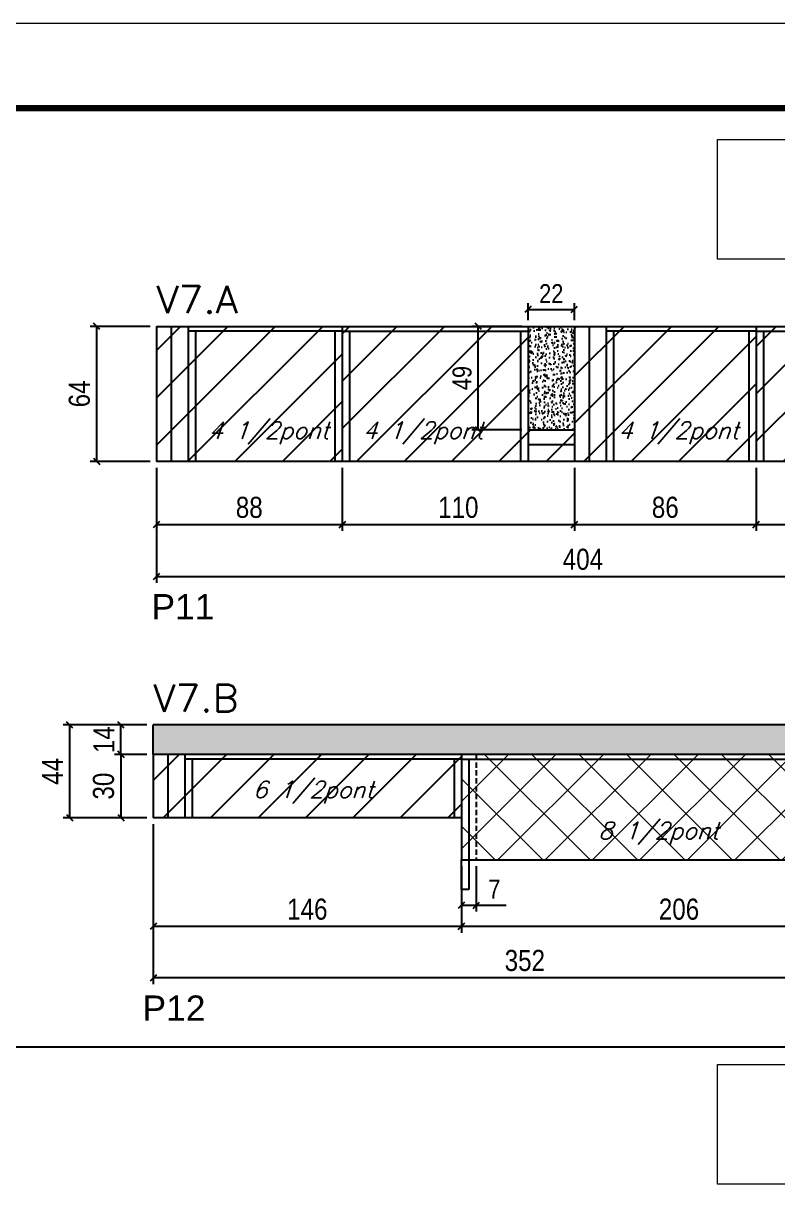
# Model space of a CAD drawing. Extents: x -10448 to -1189, y -11772 to 17235.
# Drawn here: x -8284 to -7927, y 4798 to 5358 of the extents above; entities that cross this region are included whole.
import ezdxf

# ---------------------------------------------------------------- set-up
doc = ezdxf.new("R2010")
doc.units = 0
doc.linetypes.add('DASHED', pattern=[0.75, 0.5, -0.25])
doc.linetypes.add('HIDDEN', pattern=[0.375, 0.25, -0.125])
for name, color, linetype in [('5', 5, 'Continuous'), ('COTA', 241, 'Continuous'), ('Painéis', 200, 'Continuous'), ('Reaproveitamento', 251, 'Continuous'), ('SARR_2.2x7', 40, 'Continuous'), ('SARR_3.5x7', 81, 'Continuous'), ('texto', 7, 'Continuous')]:
    doc.layers.add(name, color=color, linetype=linetype)
for name, color, linetype, lineweight in [('Folhas', 255, 'Continuous', 9), ('Hachura', 251, 'Continuous', 9), ('SARRAFO DE PRESSAO', 251, 'DASHED', 9), ('Texto Seção', 7, 'Continuous', 15)]:
    doc.layers.add(name, color=color, linetype=linetype, lineweight=lineweight)
doc.styles.add('COTA TECNICA', font='techl___.ttf', dxfattribs={"height": 10})
doc.styles.add('COTA TECNICA-50', font='techl___.ttf', dxfattribs={"height": 9})
doc.styles.add('REGUA-120', font='ROMANS.shx', dxfattribs={"height": 15})
doc.styles.add('Romans', font='romans.shx')
doc.styles.get("Standard").update_dxf_attribs({"font": 'arial.ttf'})
doc.dimstyles.new('COTA PAINEL-50', dxfattribs={"dimtxt": 9, "dimasz": 3, "dimexe": 3, "dimexo": 3, "dimgap": 3, "dimtad": 1, "dimdec": 1, "dimzin": 12, "dimdsep": 46, "dimtxsty": 'COTA TECNICA-50', "dimblk1": 'OBLIQUE', "dimblk2": 'OBLIQUE', "dimsah": 1, "dimcen": 0.9, "dimclrd": 4, "dimclre": 4, "dimclrt": 240, "dimadec": 1, "dimazin": 3, "dimtfac": 1, "dimtdec": 1, "dimtmove": 0, "dimatfit": 3, "dimfxl": 1, "dimtolj": 1, "dimtzin": 12, "dimarcsym": 0})
doc.dimstyles.new('PAINEL', dxfattribs={"dimtxt": 10, "dimasz": 3, "dimexe": 3, "dimexo": 3, "dimgap": 3, "dimtad": 1, "dimdec": 1, "dimzin": 12, "dimdsep": 46, "dimtxsty": 'COTA TECNICA', "dimblk1": 'OBLIQUE', "dimblk2": 'OBLIQUE', "dimsah": 1, "dimcen": 0.9, "dimclrd": 4, "dimclre": 4, "dimclrt": 240, "dimadec": 1, "dimazin": 3, "dimtfac": 1, "dimtdec": 1, "dimtmove": 0, "dimatfit": 3, "dimfxl": 1, "dimtolj": 1, "dimtzin": 12, "dimarcsym": 0})
pattern_1 = [(45, (-139443.515, -18470.738), (-11.2253202, 11.2253202), [])]

# ---------------------------------------------------------------- blocks, each defined once
blk = doc.blocks.new('9999999999')
at = {"layer": 'Folhas'}
blk.add_lwpolyline([(98138.98, 34190.21), (99623.98, 34190.21), (99623.98, 35240.21), (98138.98, 35240.21)], close=True, dxfattribs=at)
at = {"layer": 'Folhas', "color": 30, "const_width": 3}
blk.add_lwpolyline([(98213.98, 34230.21), (99583.98, 34230.21), (99583.98, 35200.21), (98213.98, 35200.21)], close=True, dxfattribs=at)
blk = doc.blocks.new('_Oblique')
at = {"color": 0, "linetype": 'ByBlock', "lineweight": -2}
blk.add_line((-0.5, -0.5), (0.5, 0.5), dxfattribs=at)
blk = doc.blocks.new('*D1884')
at = {"layer": 'COTA', "color": 4, "linetype": 'ByBlock', "lineweight": -2, "transparency": 16777216}
for p, q in [((-8220.85, 5148.04), (-8220.85, 5118.13)), ((-8132.85, 5148.04), (-8132.85, 5118.13)), ((-8220.85, 5121.13), (-8132.85, 5121.13))]:
    blk.add_line(p, q, dxfattribs=at)
at = {"layer": 'Defpoints', "color": 0, "linetype": 'ByBlock', "transparency": 16777216}
for p in [(-8220.85, 5151.04), (-8132.85, 5151.04), (-8132.85, 5121.13)]:
    blk.add_point(p, dxfattribs=at)
at = {"layer": 'COTA', "color": 4, "linetype": 'ByBlock', "lineweight": -2, "transparency": 16777216, "xscale": 3, "yscale": 3, "zscale": 3, "rotation": 180}
blk.add_blockref('_Oblique', (-8220.85, 5121.13), dxfattribs=at)
at = {"layer": 'COTA', "color": 4, "linetype": 'ByBlock', "lineweight": -2, "transparency": 16777216, "xscale": 3, "yscale": 3, "zscale": 3}
blk.add_blockref('_Oblique', (-8132.85, 5121.13), dxfattribs=at)
at = {"layer": 'COTA', "color": 240, "linetype": 'ByBlock', "transparency": 16777216, "insert": (-8176.85, 5129.22), "char_height": 10, "attachment_point": 5, "style": 'COTA TECNICA'}
blk.add_mtext('\\A1;88', dxfattribs=at)
blk = doc.blocks.new('*D1885')
at = {"layer": 'COTA', "color": 4, "linetype": 'ByBlock', "lineweight": -2, "transparency": 16777216}
for p, q in [((-8132.85, 5148.04), (-8132.85, 5118.13)), ((-8022.85, 5148.04), (-8022.85, 5118.13)), ((-8132.85, 5121.13), (-8022.85, 5121.13))]:
    blk.add_line(p, q, dxfattribs=at)
at = {"layer": 'Defpoints', "color": 0, "linetype": 'ByBlock', "transparency": 16777216}
for p in [(-8132.85, 5151.04), (-8022.85, 5151.04), (-8022.85, 5121.13)]:
    blk.add_point(p, dxfattribs=at)
at = {"layer": 'COTA', "color": 4, "linetype": 'ByBlock', "lineweight": -2, "transparency": 16777216, "xscale": 3, "yscale": 3, "zscale": 3, "rotation": 180}
blk.add_blockref('_Oblique', (-8132.85, 5121.13), dxfattribs=at)
at = {"layer": 'COTA', "color": 4, "linetype": 'ByBlock', "lineweight": -2, "transparency": 16777216, "xscale": 3, "yscale": 3, "zscale": 3}
blk.add_blockref('_Oblique', (-8022.85, 5121.13), dxfattribs=at)
at = {"layer": 'COTA', "color": 240, "linetype": 'ByBlock', "transparency": 16777216, "insert": (-8077.85, 5129.23), "char_height": 10, "attachment_point": 5, "style": 'COTA TECNICA'}
blk.add_mtext('\\A1;110', dxfattribs=at)
blk = doc.blocks.new('*D809')
at = {"layer": 'COTA', "color": 4, "linetype": 'ByBlock', "lineweight": -2, "transparency": 16777216}
for p, q in [((-8220.85, 5148.04), (-8220.85, 5093.51)), ((-7816.85, 5148.04), (-7816.85, 5093.51)), ((-8220.85, 5096.51), (-7816.85, 5096.51))]:
    blk.add_line(p, q, dxfattribs=at)
at = {"layer": 'Defpoints', "color": 0, "linetype": 'ByBlock', "transparency": 16777216}
for p in [(-8220.85, 5151.04), (-7816.85, 5151.04), (-7816.85, 5096.51)]:
    blk.add_point(p, dxfattribs=at)
at = {"layer": 'COTA', "color": 4, "linetype": 'ByBlock', "lineweight": -2, "transparency": 16777216, "xscale": 3, "yscale": 3, "zscale": 3, "rotation": 180}
blk.add_blockref('_Oblique', (-8220.85, 5096.51), dxfattribs=at)
at = {"layer": 'COTA', "color": 4, "linetype": 'ByBlock', "lineweight": -2, "transparency": 16777216, "xscale": 3, "yscale": 3, "zscale": 3}
blk.add_blockref('_Oblique', (-7816.85, 5096.51), dxfattribs=at)
at = {"layer": 'COTA', "color": 240, "linetype": 'ByBlock', "transparency": 16777216, "insert": (-8018.85, 5104.61), "char_height": 10, "attachment_point": 5, "style": 'COTA TECNICA'}
blk.add_mtext('\\A1;404', dxfattribs=at)
blk = doc.blocks.new('*D1890')
at = {"layer": 'COTA', "color": 4, "linetype": 'ByBlock', "lineweight": -2, "transparency": 16777216}
for p, q in [((-8223.85, 5215.04), (-8252.15, 5215.04)), ((-8249.15, 5215.04), (-8249.15, 5151.04)), ((-8223.85, 5151.04), (-8252.15, 5151.04))]:
    blk.add_line(p, q, dxfattribs=at)
at = {"layer": 'Defpoints', "color": 0, "linetype": 'ByBlock', "transparency": 16777216}
for p in [(-8220.85, 5215.04), (-8249.15, 5151.04), (-8220.85, 5151.04)]:
    blk.add_point(p, dxfattribs=at)
at = {"layer": 'COTA', "color": 4, "linetype": 'ByBlock', "lineweight": -2, "transparency": 16777216, "xscale": 3, "yscale": 3, "zscale": 3}
for p, rotation in [((-8249.15, 5215.04), 90), ((-8249.15, 5151.04), 270)]:
    blk.add_blockref('_Oblique', p, dxfattribs=dict(at, rotation=rotation))
at = {"layer": 'COTA', "color": 240, "linetype": 'ByBlock', "transparency": 16777216, "insert": (-8257.26, 5183.04), "char_height": 10, "attachment_point": 5, "rotation": 90, "style": 'COTA TECNICA'}
blk.add_mtext('\\A1;64', dxfattribs=at)
blk = doc.blocks.new('*D1891')
at = {"layer": 'COTA', "color": 4, "linetype": 'ByBlock', "lineweight": -2, "transparency": 16777216}
for p, q in [((-8022.85, 5148.04), (-8022.85, 5118.13)), ((-7936.85, 5148.04), (-7936.85, 5118.13)), ((-8022.85, 5121.13), (-7936.85, 5121.13))]:
    blk.add_line(p, q, dxfattribs=at)
at = {"layer": 'Defpoints', "color": 0, "linetype": 'ByBlock', "transparency": 16777216}
for p in [(-8022.85, 5151.04), (-7936.85, 5151.04), (-7936.85, 5121.13)]:
    blk.add_point(p, dxfattribs=at)
at = {"layer": 'COTA', "color": 4, "linetype": 'ByBlock', "lineweight": -2, "transparency": 16777216, "xscale": 3, "yscale": 3, "zscale": 3, "rotation": 180}
blk.add_blockref('_Oblique', (-8022.85, 5121.13), dxfattribs=at)
at = {"layer": 'COTA', "color": 4, "linetype": 'ByBlock', "lineweight": -2, "transparency": 16777216, "xscale": 3, "yscale": 3, "zscale": 3}
blk.add_blockref('_Oblique', (-7936.85, 5121.13), dxfattribs=at)
at = {"layer": 'COTA', "color": 240, "linetype": 'ByBlock', "transparency": 16777216, "insert": (-7979.85, 5129.25), "char_height": 10, "attachment_point": 5, "style": 'COTA TECNICA'}
blk.add_mtext('\\A1;86', dxfattribs=at)
blk = doc.blocks.new('*D1892')
at = {"layer": 'COTA', "color": 4, "linetype": 'ByBlock', "lineweight": -2, "transparency": 16777216}
for p, q in [((-7936.85, 5148.04), (-7936.85, 5118.13)), ((-7816.85, 5149.31), (-7816.85, 5118.13)), ((-7936.85, 5121.13), (-7816.85, 5121.13))]:
    blk.add_line(p, q, dxfattribs=at)
at = {"layer": 'Defpoints', "color": 0, "linetype": 'ByBlock', "transparency": 16777216}
for p in [(-7936.85, 5151.04), (-7816.85, 5152.31), (-7816.85, 5121.13)]:
    blk.add_point(p, dxfattribs=at)
at = {"layer": 'COTA', "color": 4, "linetype": 'ByBlock', "lineweight": -2, "transparency": 16777216, "xscale": 3, "yscale": 3, "zscale": 3, "rotation": 180}
blk.add_blockref('_Oblique', (-7936.85, 5121.13), dxfattribs=at)
at = {"layer": 'COTA', "color": 4, "linetype": 'ByBlock', "lineweight": -2, "transparency": 16777216, "xscale": 3, "yscale": 3, "zscale": 3}
blk.add_blockref('_Oblique', (-7816.85, 5121.13), dxfattribs=at)
at = {"layer": 'COTA', "color": 240, "linetype": 'ByBlock', "transparency": 16777216, "insert": (-7876.85, 5129.23), "char_height": 10, "attachment_point": 5, "style": 'COTA TECNICA'}
blk.add_mtext('\\A1;120', dxfattribs=at)
blk = doc.blocks.new('*D1910')
at = {"layer": 'COTA', "color": 4, "linetype": 'ByBlock', "lineweight": -2, "transparency": 16777216}
for p, q in [((-7870.35, 4959.19), (-7870.35, 4927.73)), ((-8076.35, 4945.19), (-8076.35, 4927.73)), ((-7870.35, 4930.73), (-8076.35, 4930.73))]:
    blk.add_line(p, q, dxfattribs=at)
at = {"layer": 'Defpoints', "color": 0, "linetype": 'ByBlock', "transparency": 16777216}
for p in [(-7870.35, 4962.19), (-8076.35, 4948.19), (-8076.35, 4930.73)]:
    blk.add_point(p, dxfattribs=at)
at = {"layer": 'COTA', "color": 4, "linetype": 'ByBlock', "lineweight": -2, "transparency": 16777216, "xscale": 3, "yscale": 3, "zscale": 3, "rotation": 180}
blk.add_blockref('_Oblique', (-8076.35, 4930.73), dxfattribs=at)
at = {"layer": 'COTA', "color": 4, "linetype": 'ByBlock', "lineweight": -2, "transparency": 16777216, "xscale": 3, "yscale": 3, "zscale": 3}
blk.add_blockref('_Oblique', (-7870.35, 4930.73), dxfattribs=at)
at = {"layer": 'COTA', "color": 240, "linetype": 'ByBlock', "transparency": 16777216, "insert": (-7973.35, 4938.83), "char_height": 10, "attachment_point": 5, "style": 'COTA TECNICA'}
blk.add_mtext('\\A1;206', dxfattribs=at)
blk = doc.blocks.new('*D1911')
at = {"layer": 'COTA', "color": 4, "linetype": 'ByBlock', "lineweight": -2, "transparency": 16777216}
for p, q in [((-8222.35, 4979.19), (-8222.35, 4927.73)), ((-8076.35, 4945.19), (-8076.35, 4927.73)), ((-8076.35, 4930.73), (-8222.35, 4930.73))]:
    blk.add_line(p, q, dxfattribs=at)
at = {"layer": 'Defpoints', "color": 0, "linetype": 'ByBlock', "transparency": 16777216}
for p in [(-8222.35, 4982.19), (-8076.35, 4948.19), (-8222.35, 4930.73)]:
    blk.add_point(p, dxfattribs=at)
at = {"layer": 'COTA', "color": 4, "linetype": 'ByBlock', "lineweight": -2, "transparency": 16777216, "xscale": 3, "yscale": 3, "zscale": 3, "rotation": 180}
blk.add_blockref('_Oblique', (-8222.35, 4930.73), dxfattribs=at)
at = {"layer": 'COTA', "color": 4, "linetype": 'ByBlock', "lineweight": -2, "transparency": 16777216, "xscale": 3, "yscale": 3, "zscale": 3}
blk.add_blockref('_Oblique', (-8076.35, 4930.73), dxfattribs=at)
at = {"layer": 'COTA', "color": 240, "linetype": 'ByBlock', "transparency": 16777216, "insert": (-8149.35, 4938.83), "char_height": 10, "attachment_point": 5, "style": 'COTA TECNICA'}
blk.add_mtext('\\A1;146', dxfattribs=at)
blk = doc.blocks.new('*D824')
at = {"layer": 'COTA', "color": 4, "linetype": 'ByBlock', "lineweight": -2, "transparency": 16777216}
for p, q in [((-8222.35, 4979.19), (-8222.35, 4903.31)), ((-7870.35, 4959.19), (-7870.35, 4903.31)), ((-7870.35, 4906.31), (-8222.35, 4906.31))]:
    blk.add_line(p, q, dxfattribs=at)
at = {"layer": 'Defpoints', "color": 0, "linetype": 'ByBlock', "transparency": 16777216}
for p in [(-8222.35, 4982.19), (-7870.35, 4962.19), (-8222.35, 4906.31)]:
    blk.add_point(p, dxfattribs=at)
at = {"layer": 'COTA', "color": 4, "linetype": 'ByBlock', "lineweight": -2, "transparency": 16777216, "xscale": 3, "yscale": 3, "zscale": 3, "rotation": 180}
blk.add_blockref('_Oblique', (-8222.35, 4906.31), dxfattribs=at)
at = {"layer": 'COTA', "color": 4, "linetype": 'ByBlock', "lineweight": -2, "transparency": 16777216, "xscale": 3, "yscale": 3, "zscale": 3}
blk.add_blockref('_Oblique', (-7870.35, 4906.31), dxfattribs=at)
at = {"layer": 'COTA', "color": 240, "linetype": 'ByBlock', "transparency": 16777216, "insert": (-8046.35, 4914.53), "char_height": 10, "attachment_point": 5, "style": 'COTA TECNICA'}
blk.add_mtext('\\A1;352', dxfattribs=at)
blk = doc.blocks.new('*D1912')
at = {"layer": 'COTA', "color": 4, "linetype": 'ByBlock', "lineweight": -2, "transparency": 16777216}
for p, q in [((-8225.35, 5012.19), (-8240.61, 5012.19)), ((-8237.61, 5012.19), (-8237.61, 4982.19)), ((-8225.35, 4982.19), (-8240.61, 4982.19))]:
    blk.add_line(p, q, dxfattribs=at)
at = {"layer": 'Defpoints', "color": 0, "linetype": 'ByBlock', "transparency": 16777216}
for p in [(-8222.35, 5012.19), (-8237.61, 4982.19), (-8222.35, 4982.19)]:
    blk.add_point(p, dxfattribs=at)
at = {"layer": 'COTA', "color": 4, "linetype": 'ByBlock', "lineweight": -2, "transparency": 16777216, "xscale": 3, "yscale": 3, "zscale": 3}
for p, rotation in [((-8237.61, 5012.19), 90), ((-8237.61, 4982.19), 270)]:
    blk.add_blockref('_Oblique', p, dxfattribs=dict(at, rotation=rotation))
at = {"layer": 'COTA', "color": 240, "linetype": 'ByBlock', "transparency": 16777216, "insert": (-8245.83, 4997.19), "char_height": 10, "attachment_point": 5, "rotation": 90, "style": 'COTA TECNICA'}
blk.add_mtext('\\A1;30', dxfattribs=at)
blk = doc.blocks.new('*D1913')
at = {"layer": 'COTA', "color": 4, "linetype": 'ByBlock', "lineweight": -2, "transparency": 16777216}
for p, q in [((-8225.35, 5026.19), (-8240.61, 5026.19)), ((-8237.61, 5012.19), (-8237.61, 5026.19)), ((-8225.35, 5012.19), (-8240.61, 5012.19))]:
    blk.add_line(p, q, dxfattribs=at)
at = {"layer": 'Defpoints', "color": 0, "linetype": 'ByBlock', "transparency": 16777216}
for p in [(-8237.61, 5026.19), (-8222.35, 5026.19), (-8222.35, 5012.19)]:
    blk.add_point(p, dxfattribs=at)
at = {"layer": 'COTA', "color": 4, "linetype": 'ByBlock', "lineweight": -2, "transparency": 16777216, "xscale": 3, "yscale": 3, "zscale": 3}
for p, rotation in [((-8237.61, 5026.19), 90), ((-8237.61, 5012.19), 270)]:
    blk.add_blockref('_Oblique', p, dxfattribs=dict(at, rotation=rotation))
at = {"layer": 'COTA', "color": 240, "linetype": 'ByBlock', "transparency": 16777216, "insert": (-8245.68, 5019.19), "char_height": 10, "attachment_point": 5, "rotation": 90, "style": 'COTA TECNICA'}
blk.add_mtext('\\A1;14', dxfattribs=at)
blk = doc.blocks.new('*D825')
at = {"layer": 'COTA', "color": 4, "linetype": 'ByBlock', "lineweight": -2, "transparency": 16777216}
for p, q in [((-8225.35, 5026.19), (-8264.97, 5026.19)), ((-8261.97, 5026.19), (-8261.97, 4982.19)), ((-8225.35, 4982.19), (-8264.97, 4982.19))]:
    blk.add_line(p, q, dxfattribs=at)
at = {"layer": 'Defpoints', "color": 0, "linetype": 'ByBlock', "transparency": 16777216}
for p in [(-8222.35, 5026.19), (-8261.97, 4982.19), (-8222.35, 4982.19)]:
    blk.add_point(p, dxfattribs=at)
at = {"layer": 'COTA', "color": 4, "linetype": 'ByBlock', "lineweight": -2, "transparency": 16777216, "xscale": 3, "yscale": 3, "zscale": 3}
for p, rotation in [((-8261.97, 5026.19), 90), ((-8261.97, 4982.19), 270)]:
    blk.add_blockref('_Oblique', p, dxfattribs=dict(at, rotation=rotation))
at = {"layer": 'COTA', "color": 240, "linetype": 'ByBlock', "transparency": 16777216, "insert": (-8270.04, 5004.19), "char_height": 10, "attachment_point": 5, "rotation": 90, "style": 'COTA TECNICA'}
blk.add_mtext('\\A1;44', dxfattribs=at)
blk = doc.blocks.new('*D1915')
at = {"layer": 'COTA', "color": 4, "linetype": 'ByBlock', "lineweight": -2, "transparency": 16777216}
for p, q in [((-8076.35, 4959.19), (-8076.35, 4937.76)), ((-8069.35, 4959.19), (-8069.35, 4937.76)), ((-8076.35, 4940.76), (-8069.35, 4940.76)), ((-8069.35, 4940.76), (-8055.19, 4940.76))]:
    blk.add_line(p, q, dxfattribs=at)
at = {"layer": 'Defpoints', "color": 0, "linetype": 'ByBlock', "transparency": 16777216}
for p in [(-8076.35, 4962.19), (-8069.35, 4962.19), (-8069.35, 4940.76)]:
    blk.add_point(p, dxfattribs=at)
at = {"layer": 'COTA', "color": 4, "linetype": 'ByBlock', "lineweight": -2, "transparency": 16777216, "xscale": 3, "yscale": 3, "zscale": 3, "rotation": 180}
blk.add_blockref('_Oblique', (-8076.35, 4940.76), dxfattribs=at)
at = {"layer": 'COTA', "color": 4, "linetype": 'ByBlock', "lineweight": -2, "transparency": 16777216, "xscale": 3, "yscale": 3, "zscale": 3}
blk.add_blockref('_Oblique', (-8069.35, 4940.76), dxfattribs=at)
at = {"layer": 'COTA', "color": 240, "linetype": 'ByBlock', "transparency": 16777216, "insert": (-8060.77, 4948.33), "char_height": 9, "attachment_point": 5, "style": 'COTA TECNICA-50'}
blk.add_mtext('\\A1;7', dxfattribs=at)
blk = doc.blocks.new('*D1918')
at = {"layer": 'COTA', "color": 4, "linetype": 'ByBlock', "lineweight": -2, "transparency": 16777216}
for p, q in [((-8044.85, 5218.04), (-8044.85, 5226.06)), ((-8044.85, 5223.06), (-8022.85, 5223.06)), ((-8022.85, 5218.04), (-8022.85, 5226.06))]:
    blk.add_line(p, q, dxfattribs=at)
at = {"layer": 'Defpoints', "color": 0, "linetype": 'ByBlock', "transparency": 16777216}
for p in [(-8022.85, 5223.06), (-8044.85, 5215.04), (-8022.85, 5215.04)]:
    blk.add_point(p, dxfattribs=at)
at = {"layer": 'COTA', "color": 4, "linetype": 'ByBlock', "lineweight": -2, "transparency": 16777216, "xscale": 3, "yscale": 3, "zscale": 3, "rotation": 180}
blk.add_blockref('_Oblique', (-8044.85, 5223.06), dxfattribs=at)
at = {"layer": 'COTA', "color": 4, "linetype": 'ByBlock', "lineweight": -2, "transparency": 16777216, "xscale": 3, "yscale": 3, "zscale": 3}
blk.add_blockref('_Oblique', (-8022.85, 5223.06), dxfattribs=at)
at = {"layer": 'COTA', "color": 240, "linetype": 'ByBlock', "transparency": 16777216, "insert": (-8033.85, 5230.56), "char_height": 9, "attachment_point": 5, "style": 'COTA TECNICA-50'}
blk.add_mtext('\\A1;22', dxfattribs=at)
blk = doc.blocks.new('*D1919')
at = {"layer": 'COTA', "color": 4, "linetype": 'ByBlock', "lineweight": -2, "transparency": 16777216}
for p, q in [((-8047.85, 5215.04), (-8071.45, 5215.04)), ((-8068.45, 5166.04), (-8068.45, 5215.04)), ((-8047.85, 5166.04), (-8071.45, 5166.04))]:
    blk.add_line(p, q, dxfattribs=at)
at = {"layer": 'Defpoints', "color": 0, "linetype": 'ByBlock', "transparency": 16777216}
for p in [(-8068.45, 5215.04), (-8044.85, 5215.04), (-8044.85, 5166.04)]:
    blk.add_point(p, dxfattribs=at)
at = {"layer": 'COTA', "color": 4, "linetype": 'ByBlock', "lineweight": -2, "transparency": 16777216, "xscale": 3, "yscale": 3, "zscale": 3}
for p, rotation in [((-8068.45, 5215.04), 90), ((-8068.45, 5166.04), 270)]:
    blk.add_blockref('_Oblique', p, dxfattribs=dict(at, rotation=rotation))
at = {"layer": 'COTA', "color": 240, "linetype": 'ByBlock', "transparency": 16777216, "insert": (-8076.05, 5190.54), "char_height": 9, "attachment_point": 5, "rotation": 90, "style": 'COTA TECNICA-50'}
blk.add_mtext('\\A1;49', dxfattribs=at)

msp = doc.modelspace()

# ---------------------------------------------------------------- hatches: boundary and pattern name
at = {"layer": 'COTA', "linetype": 'ByBlock'}
h = msp.add_hatch(dxfattribs=at)
h.set_pattern_fill('AR-CONC', color=256, scale=0.03)
h.set_pattern_definition([(50, (-139429.954, -26414.4414), (5.46554007, -0.47817257), [0.5715, -6.2865]), (355, (-139429.954, -26414.4414), (-1.05730264, 5.73170536), [0.4572, -5.02921753]), (100.4514447, (-139429.4983, -26414.481), (4.40823741, 5.25353256), [0.48570026, -5.34270734]), (46.1842, (-139429.954, -26412.9174), (8.13237123, -1.26126984), [0.85725, -9.42975]), (96.6355576, (-139429.276, -26413.0225), (7.122124, 7.42278374), [0.7285507, -8.01406824]), (351.184151, (-139429.954, -26412.917), (7.122124, 7.42278374), [0.685799, -7.54379196]), (21, (-139429.192, -26413.2984), (4.54843174, -3.06795595), [0.5715, -6.2865]), (326, (-139429.192, -26413.2984), (1.85406085, 5.52563898), [0.4572, -5.0292]), (71.451445, (-139428.813, -26413.554), (6.40249258, 2.45768307), [0.48570026, -5.34269813]), (37.5, (-139429.9538, -26414.4414), (0.092658098, 2.536651166), [0, -4.96824, 0, -5.1054, 0, -5.04825]), (7.5, (-139429.9538, -26414.4414), (2.004589875, 3.005417245), [0, -2.91084, 0, -4.85394, 0, -1.92405]), (327.5, (-139431.653, -26414.4414), (4.067717855, -0.17186232), [0, -1.905, 0, -5.9436, 0, -7.8867]), (317.5, (-139432.415, -26414.4414), (4.44387544, 0.76279473), [0, -2.4765, 0, -3.94716, 0, -5.6007])])
h.paths.add_polyline_path([(-8044.85, 5166.04), (-8022.85, 5166.04), (-8022.85, 5215.04), (-8044.85, 5215.04)])
h = msp.add_hatch(dxfattribs=at)
h.set_pattern_fill('AR-CONC', color=256, scale=0.03)
h.set_pattern_definition([(50, (-139443.515, -18426.0245), (5.46554007, -0.47817257), [0.5715, -6.2865]), (355, (-139443.515, -18426.0245), (-1.05730264, 5.73170536), [0.4572, -5.02921753]), (100.4514447, (-139443.0596, -18426.0644), (4.40823741, 5.25353256), [0.48570026, -5.34270734]), (46.1842, (-139443.515, -18424.5005), (8.13237123, -1.26126984), [0.85725, -9.42975]), (96.6355576, (-139442.8374, -18424.606), (7.122124, 7.42278374), [0.7285507, -8.01406824]), (351.184151, (-139443.515, -18424.5005), (7.122124, 7.42278374), [0.685799, -7.54379196]), (21, (-139442.753, -18424.8815), (4.54843174, -3.06795595), [0.5715, -6.2865]), (326, (-139442.753, -18424.8815), (1.85406085, 5.52563898), [0.4572, -5.0292]), (71.451445, (-139442.374, -18425.137), (6.40249258, 2.45768307), [0.48570026, -5.34269813]), (37.5, (-139443.515, -18426.0245), (0.092658098, 2.536651166), [0, -4.96824, 0, -5.1054, 0, -5.04825]), (7.5, (-139443.515, -18426.0245), (2.004589875, 3.005417245), [0, -2.91084, 0, -4.85394, 0, -1.92405]), (327.5, (-139445.2144, -18426.0245), (4.067717855, -0.17186232), [0, -1.905, 0, -5.9436, 0, -7.8867]), (317.5, (-139445.9764, -18426.0245), (4.44387544, 0.76279473), [0, -2.4765, 0, -3.94716, 0, -5.6007])])
h.paths.add_polyline_path([(-7848.35, 5026.19), (-8222.35, 5026.19), (-8222.35, 5012.19), (-7870.35, 5012.19), (-7870.35, 4977.19), (-7848.35, 4977.19)])
at = {"layer": 'Hachura', "linetype": 'ByBlock'}
h = msp.add_hatch(dxfattribs=at)
h.set_pattern_fill('ANSI37', color=256, scale=5)
h.paths.add_polyline_path([(-8076.35, 5012.19), (-8076.35, 4962.19), (-7870.35, 4962.19), (-7870.35, 5012.19)])
at = {"layer": 'Reaproveitamento', "linetype": 'ByBlock'}
h = msp.add_hatch(dxfattribs=at)
h.set_pattern_fill('ANSI31', color=256, scale=5)
h.set_pattern_definition([(45, (-139429.954, -26414.441), (-11.2253202, 11.2253202), [])])
h.paths.add_polyline_path([(-8220.85, 5151.04), (-8132.85, 5151.04), (-8132.85, 5215.04), (-8220.85, 5215.04)])
h = msp.add_hatch(dxfattribs=at)
h.set_pattern_fill('ANSI31', color=256, scale=5)
h.set_pattern_definition(pattern_1)
h.paths.add_polyline_path([(-8132.85, 5215.04), (-8132.85, 5151.04), (-8022.85, 5151.04), (-8022.85, 5166.04), (-8044.85, 5166.04), (-8044.85, 5215.04)])
h = msp.add_hatch(dxfattribs=at)
h.set_pattern_fill('ANSI31', color=256, scale=5)
h.set_pattern_definition([(45, (-139421.954, -26414.441), (-11.2253202, 11.2253202), [])])
h.paths.add_polyline_path([(-7936.85, 5215.04), (-8022.85, 5215.04), (-8022.85, 5151.04), (-7936.85, 5151.04)])
h = msp.add_hatch(dxfattribs=at)
h.set_pattern_fill('ANSI31', color=256, scale=5)
h.set_pattern_definition(pattern_1)
h.paths.add_polyline_path([(-7936.85, 5215.04), (-7936.85, 5151.04), (-7816.85, 5151.04), (-7816.85, 5166.04), (-7850.85, 5166.04), (-7850.85, 5215.04)])
h = msp.add_hatch(dxfattribs=at)
h.set_pattern_fill('ANSI31', color=256, scale=5)
h.set_pattern_definition([(45, (-139429.954, -26369.728), (-11.2253202, 11.2253202), [])])
h.paths.add_polyline_path([(-8222.35, 5012.19), (-8222.35, 4982.19), (-8076.35, 4982.19), (-8076.35, 5012.19)])

# ---------------------------------------------------------------- linework, layer by layer
at = {"layer": 'COTA', "linetype": 'ByBlock'}
for p, q in [((-8044.85, 5215.04), (-8022.85, 5215.04)), ((-7848.35, 5026.19), (-8222.35, 5026.19)), ((-8222.35, 5012.19), (-8222.35, 5026.19)), ((-7418.28, 4873.51), (-8788.28, 4873.51))]:
    msp.add_line(p, q, dxfattribs=at)
at = {"layer": 'Painéis'}
for p, q in [((-8220.85, 5215.04), (-8044.85, 5215.04)), ((-8220.85, 5215.04), (-8220.85, 5151.04)), ((-8132.85, 5215.04), (-8132.85, 5151.04)), ((-8044.85, 5215.04), (-8044.85, 5166.04)), ((-8022.85, 5215.04), (-7850.85, 5215.04)), ((-8022.85, 5215.04), (-8022.85, 5151.04)), ((-7936.85, 5215.04), (-7936.85, 5151.04)), ((-8044.85, 5166.04), (-8022.85, 5166.04)), ((-8022.85, 5151.04), (-8220.85, 5151.04)), ((-7816.85, 5151.04), (-8022.85, 5151.04)), ((-7870.35, 5012.19), (-8222.35, 5012.19)), ((-8222.35, 5012.19), (-8222.35, 4982.19)), ((-8076.35, 5012.19), (-8076.35, 4962.19)), ((-8076.35, 4982.19), (-8222.35, 4982.19)), ((-8076.35, 4962.19), (-7870.35, 4962.19))]:
    msp.add_line(p, q, dxfattribs=at)
at = {"layer": 'SARR_2.2x7', "linetype": 'Continuous'}
for p, q in [((-8213.85, 5215.04), (-8213.85, 5151.04)), ((-8132.85, 5212.84), (-8205.85, 5212.84)), ((-8132.85, 5212.84), (-8044.85, 5212.84)), ((-8015.85, 5215.04), (-8015.85, 5151.04)), ((-7936.85, 5212.84), (-8007.85, 5212.84)), ((-7936.85, 5212.84), (-7850.85, 5212.84)), ((-8044.85, 5159.04), (-8022.85, 5159.04)), ((-8215.35, 5012.19), (-8215.35, 4982.19)), ((-8076.35, 5009.99), (-8207.35, 5009.99)), ((-8076.35, 5009.99), (-7885.35, 5009.99))]:
    msp.add_line(p, q, dxfattribs=at)
at = {"layer": 'SARR_2.2x7', "linetype": 'HIDDEN', "ltscale": 10}
msp.add_line((-8069.35, 5012.19), (-8069.35, 4962.19), dxfattribs=at)
at = {"layer": 'SARR_3.5x7'}
for p, q in [((-8205.85, 5215.04), (-8205.85, 5151.04)), ((-8202.35, 5212.84), (-8202.35, 5151.04)), ((-8136.35, 5212.84), (-8136.35, 5151.04)), ((-8129.35, 5212.84), (-8129.35, 5151.04)), ((-8048.35, 5212.84), (-8048.35, 5151.04)), ((-8044.85, 5215.04), (-8044.85, 5151.04)), ((-8007.85, 5215.04), (-8007.85, 5151.04)), ((-8004.35, 5212.84), (-8004.35, 5151.04)), ((-7940.35, 5212.84), (-7940.35, 5151.04)), ((-7933.35, 5212.84), (-7933.35, 5151.04)), ((-8207.35, 5012.19), (-8207.35, 4982.19)), ((-8203.85, 5009.99), (-8203.85, 4982.19)), ((-8079.85, 5009.99), (-8079.85, 4982.19)), ((-8072.85, 5009.99), (-8072.85, 4948.19)), ((-8076.35, 4948.19), (-8076.35, 4962.19)), ((-8072.85, 4948.19), (-8076.35, 4948.19))]:
    msp.add_line(p, q, dxfattribs=at)
at = {"layer": 'Texto Seção'}
for points in [[(-7955.17, 5303.59), (-7433.18, 5303.59), (-7433.18, 5246.91), (-7955.17, 5246.91)], [(-7955.17, 4865.26), (-7433.18, 4865.26), (-7433.18, 4808.58), (-7955.17, 4808.58)]]:
    msp.add_lwpolyline(points, close=True, dxfattribs=at)

# ---------------------------------------------------------------- block references
at = {"layer": 'SARRAFO DE PRESSAO', "color": 6, "linetype": 'ByBlock'}
msp.add_blockref('9999999999', (-107002.26, -29881.73), dxfattribs=at)

# ---------------------------------------------------------------- texts
at = {"layer": '5', "linetype": 'Continuous'}
for s, rotation, p in [('P11', 0, (-8223.15, 5076.18)), ('P12', 360, (-8227.41, 4885.99))]:
    msp.add_text(s, height=12, rotation=rotation, dxfattribs=at).set_placement(p)
at = {"layer": 'texto', "color": 2, "char_height": 8, "attachment_point": 5, "style": 'Romans'}
for s, insert in [('{\\Q19;\\C256;4 1/2pont}', (-8167.64, 5164.48)), ('{\\Q19;\\C256;4 1/2pont}', (-8094.54, 5164.48)), ('{\\Q19;\\C256;4 1/2pont}', (-7973.64, 5164.48)), ('{\\Q19;\\C256;6 1/2pont}', (-8146.57, 4994.26)), ('{\\Q19;\\C256;8 1/2pont}', (-7983.01, 4974.8))]:
    msp.add_mtext(s, dxfattribs=dict(at, insert=insert))
at = {"layer": 'Texto Seção', "style": 'REGUA-120', "width": 1.05}
for s, p in [('V7.A', (-8220.85, 5221.22)), ('V7.B', (-8222.35, 5032.38))]:
    msp.add_text(s, height=13, dxfattribs=at).set_placement(p)

# ---------------------------------------------------------------- dimensions: what is measured, and where the dimension line sits
at = {"layer": 'COTA', "linetype": 'ByBlock'}
for base, p1, p2, dimstyle, picture, middle in [((-8022.85, 5223.06), (-8044.85, 5215.04), (-8022.85, 5215.04), 'COTA PAINEL-50', '*D1918', (-8033.85, 5230.56)), ((-8132.85, 5121.13), (-8220.85, 5151.04), (-8132.85, 5151.04), 'PAINEL', '*D1884', (-8176.85, 5129.22)), ((-7816.85, 5096.51), (-8220.85, 5151.04), (-7816.85, 5151.04), 'PAINEL', '*D809', (-8018.85, 5104.61)), ((-7936.85, 5121.13), (-8022.85, 5151.04), (-7936.85, 5151.04), 'PAINEL', '*D1891', (-7979.85, 5129.25)), ((-8069.35, 4940.76), (-8076.35, 4962.19), (-8069.35, 4962.19), 'COTA PAINEL-50', '*D1915', (-8060.77, 4948.33))]:
    dim = msp.add_linear_dim(base=base, p1=p1, p2=p2, dimstyle=dimstyle, dxfattribs=at)
    dim.commit()
    dim.dimension.update_dxf_attribs({"geometry": picture, "text_midpoint": middle})
for base, p1, p2, angle, dimstyle, picture, middle in [((-8249.15, 5151.04), (-8220.85, 5215.04), (-8220.85, 5151.04), 90, 'PAINEL', '*D1890', (-8257.26, 5183.04)), ((-8068.45, 5215.04), (-8044.85, 5166.04), (-8044.85, 5215.04), 90, 'COTA PAINEL-50', '*D1919', (-8076.05, 5190.54)), ((-8261.97, 4982.19), (-8222.35, 5026.19), (-8222.35, 4982.19), 90, 'PAINEL', '*D825', (-8270.04, 5004.19)), ((-8237.61, 4982.19), (-8222.35, 5012.19), (-8222.35, 4982.19), 90, 'PAINEL', '*D1912', (-8245.83, 4997.19)), ((-8222.35, 4906.31), (-7870.35, 4962.19), (-8222.35, 4982.19), 180, 'PAINEL', '*D824', (-8046.35, 4914.53)), ((-8076.35, 4930.73), (-7870.35, 4962.19), (-8076.35, 4948.19), 180, 'PAINEL', '*D1910', (-7973.35, 4938.83))]:
    dim = msp.add_linear_dim(base=base, p1=p1, p2=p2, angle=angle, dimstyle=dimstyle, dxfattribs=at)
    dim.commit()
    dim.dimension.update_dxf_attribs({"geometry": picture, "text_midpoint": middle})
for base, p1, p2, picture, middle in [((-8022.85, 5121.13), (-8132.85, 5151.04), (-8022.85, 5151.04), '*D1885', (-8077.85, 5129.23)), ((-7816.85, 5121.13), (-7936.85, 5151.04), (-7816.85, 5152.31), '*D1892', (-7876.85, 5129.23))]:
    dim = msp.add_linear_dim(base=base, p1=p1, p2=p2, dimstyle='PAINEL', override={"dimtmove": 1}, dxfattribs=at)
    dim.commit()
    dim.dimension.update_dxf_attribs({"geometry": picture, "text_midpoint": middle})
dim = msp.add_linear_dim(base=(-8237.61, 5026.19), p1=(-8222.35, 5012.19), p2=(-8222.35, 5026.19), angle=90, dimstyle='PAINEL', dxfattribs=at)
dim.commit()
dim.dimension.update_dxf_attribs({"geometry": '*D1913', "text_midpoint": (-8237.61, 5019.19), "dimtype": 160})
dim = msp.add_linear_dim(base=(-8222.35, 4930.73), p1=(-8076.35, 4948.19), p2=(-8222.35, 4982.19), angle=180, dimstyle='PAINEL', override={"dimtmove": 1}, dxfattribs=at)
dim.commit()
dim.dimension.update_dxf_attribs({"geometry": '*D1911', "text_midpoint": (-8149.35, 4938.83)})

doc.saveas('drawing.dxf')
